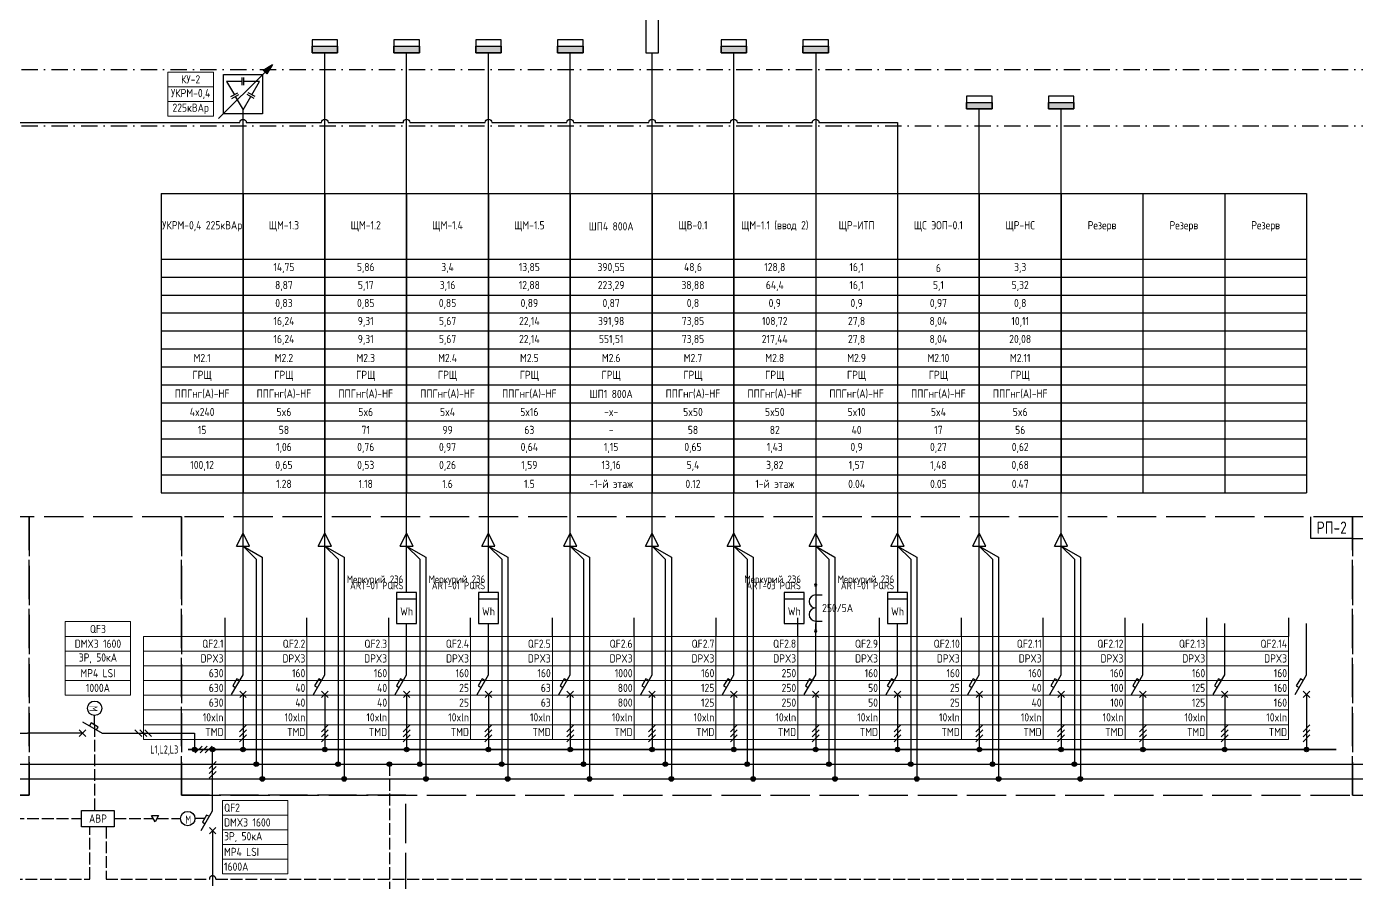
# Model space of a CAD drawing. Header units: millimetres. Extents: x -1221 to 2392, y 143 to 1021.
# Drawn here: x 1015.6 to 1422, y 475.7 to 737.4 of the extents above; entities that cross this region are included whole.
import ezdxf
from ezdxf.enums import TextEntityAlignment as Align

# ---------------------------------------------------------------- set-up
doc = ezdxf.new("R2010")
doc.units = ezdxf.units.MM
doc.header["$MEASUREMENT"] = 0
doc.linetypes.add('ACAD_ISO02W100', pattern=[15, 12, -3])
doc.linetypes.add('Штрихпунктирная 5 х 2 мм', pattern=[9, 5, -2, 0, -2])
doc.layers.get('Defpoints').update_dxf_attribs({"color": 6})
doc.layers.add('_txt', color=7, linetype='Continuous', lineweight=40)
doc.layers.add('EL_Схема', color=7, linetype='Continuous', lineweight=15)
for name, color, linetype in [('ACM 0.05mm', 1, 'Continuous'), ('ACM 0.35mm', 5, 'Continuous'), ('ACM Text', 7, 'Continuous'), ('EM_Противопожарные устройства', 1, 'Continuous'), ('EM_Схема L', 7, 'Continuous'), ('EM_Схема N', 4, 'Continuous'), ('EM_Схема PE', 4, 'Continuous'), ('EM_Щиты', 7, 'Continuous')]:
    doc.layers.add(name, color=color, linetype=linetype)
doc.styles.add('EOM', font='isocpeur.ttf', dxfattribs={"width": 0.85})
doc.styles.add('IKEA_TEXT_STYLE_1', font='simplex.shx', dxfattribs={"width": 0.65})
doc.styles.add('Надписи', font='isocpeur.ttf', dxfattribs={"width": 0.85})

# ---------------------------------------------------------------- blocks, each defined once
blk = doc.blocks.new('*U15')
at = {"ltscale": 100}
for points in [[(0, -0.75), (1775.89, -0.75)], [(0, -5.25), (1775.89, -5.25)]]:
    blk.add_lwpolyline(points, dxfattribs=at)
blk = doc.blocks.new('*T13')
at = {"layer": 'Defpoints', "color": 8, "linetype": 'ByBlock', "lineweight": 0, "transparency": 16777216}
for p, q in [((0, 0), (20, 0)), ((0, 0), (0, -22.5)), ((20, 0), (20, -22.5)), ((0, -4.5), (20, -4.5)), ((0, -9), (20, -9)), ((0, -13.5), (20, -13.5)), ((0, -18), (20, -18)), ((0, -22.5), (20, -22.5))]:
    blk.add_line(p, q, dxfattribs=at)
at = {"layer": 'ACM Text', "transparency": 16777216, "char_height": 2.5, "width": 19, "attachment_point": 4, "style": 'Надписи'}
for s, insert in [('QF2', (0.5, -2.25)), ('DMX3 1600', (0.5, -6.75)), ('3Р, 50кА', (0.5, -11.25)), ('MP4 LSI', (0.5, -15.75)), ('1600A', (0.5, -20.25))]:
    blk.add_mtext(s, dxfattribs=dict(at, insert=insert))
blk = doc.blocks.new('*U19')
at = {"linetype": 'Continuous'}
h = blk.add_hatch(color=256, dxfattribs=at)
h.dxf.hatch_style = 1
h.paths.add_polyline_path([(-3.9, 1.95), (-3.9, 0), (3.9, 0), (3.9, 1.95)])
for points in [[(-3.9, 0), (3.9, 0), (3.9, 3.9), (-3.9, 3.9)], [(-3.9, 1.95), (3.9, 1.95), (3.9, 0), (-3.9, 0)]]:
    blk.add_lwpolyline(points, close=True, dxfattribs=at)
blk = doc.blocks.new('Точка присоединения')
h = blk.add_hatch(color=256)
h.dxf.hatch_style = 1
edge = h.paths.add_edge_path()
edge.add_arc((0, 0), 0.7, 0, 360)
blk.add_circle((0, 0), 0.7)
blk = doc.blocks.new('*T20')
at = {"layer": 'Defpoints', "color": 8, "linetype": 'ByBlock', "lineweight": 0, "transparency": 16777216}
for p, q in [((0, 0), (350, 0)), ((0, 0), (0, -31.5)), ((25, 0), (25, -31.5)), ((50, 0), (50, -31.5)), ((75, 0), (75, -31.5)), ((100, 0), (100, -31.5)), ((125, 0), (125, -31.5)), ((150, 0), (150, -31.5)), ((175, 0), (175, -31.5)), ((200, 0), (200, -31.5)), ((225, 0), (225, -31.5)), ((250, 0), (250, -31.5)), ((275, 0), (275, -31.5)), ((300, 0), (300, -31.5)), ((325, 0), (325, -31.5)), ((350, 0), (350, -31.5)), ((0, -4.5), (350, -4.5)), ((0, -9), (350, -9)), ((0, -13.5), (350, -13.5)), ((0, -18), (350, -18)), ((0, -22.5), (350, -22.5)), ((0, -27), (350, -27)), ((0, -31.5), (350, -31.5))]:
    blk.add_line(p, q, dxfattribs=at)
at = {"layer": 'ACM Text', "transparency": 16777216, "char_height": 2.5, "width": 24, "attachment_point": 6, "style": 'Надписи'}
for s, insert in [('{\\fISOCPEUR|b0|i0|c0;QF2.1', (24.5, -2.25)), ('{\\fISOCPEUR|b0|i0|c0;QF2.2', (49.5, -2.25)), ('{\\fISOCPEUR|b0|i0|c0;QF2.3', (74.5, -2.25)), ('{\\fISOCPEUR|b0|i0|c0;QF2.4', (99.5, -2.25)), ('{\\fISOCPEUR|b0|i0|c0;QF2.5', (124.5, -2.25)), ('{\\fISOCPEUR|b0|i0|c0;QF2.6', (149.5, -2.25)), ('{\\fISOCPEUR|b0|i0|c0;QF2.7', (174.5, -2.25)), ('{\\fISOCPEUR|b0|i0|c0;QF2.8', (199.5, -2.25)), ('{\\fISOCPEUR|b0|i0|c0;QF2.9', (224.5, -2.25)), ('{\\fISOCPEUR|b0|i0|c0;QF2.10', (249.5, -2.25)), ('{\\fISOCPEUR|b0|i0|c0;QF2.11', (274.5, -2.25)), ('{\\fISOCPEUR|b0|i0|c0;QF2.12', (299.5, -2.25)), ('{\\fISOCPEUR|b0|i0|c0;QF2.13', (324.5, -2.25)), ('{\\fISOCPEUR|b0|i0|c0;QF2.14', (349.5, -2.25)), ('{\\fISOCPEUR|b0|i0|c0;DPX3', (24.5, -6.75)), ('{\\fISOCPEUR|b0|i0|c0;DPX3', (49.5, -6.75)), ('{\\fISOCPEUR|b0|i0|c0;DPX3', (74.5, -6.75)), ('{\\fISOCPEUR|b0|i0|c0;DPX3', (99.5, -6.75)), ('{\\fISOCPEUR|b0|i0|c0;DPX3', (124.5, -6.75)), ('{\\fISOCPEUR|b0|i0|c0;DPX3', (149.5, -6.75)), ('{\\fISOCPEUR|b0|i0|c0;DPX3', (174.5, -6.75)), ('{\\fISOCPEUR|b0|i0|c0;DPX3', (199.5, -6.75)), ('{\\fISOCPEUR|b0|i0|c0;DPX3', (224.5, -6.75)), ('{\\fISOCPEUR|b0|i0|c0;DPX3', (249.5, -6.75)), ('{\\fISOCPEUR|b0|i0|c0;DPX3', (274.5, -6.75)), ('{\\fISOCPEUR|b0|i0|c0;DPX3', (299.5, -6.75)), ('{\\fISOCPEUR|b0|i0|c0;DPX3', (324.5, -6.75)), ('{\\fISOCPEUR|b0|i0|c0;DPX3', (349.5, -6.75)), ('{\\fISOCPEUR|b0|i0|c0;630', (24.5, -11.25)), ('{\\fISOCPEUR|b0|i0|c0;160', (49.5, -11.25)), ('{\\fISOCPEUR|b0|i0|c0;160', (74.5, -11.25)), ('{\\fISOCPEUR|b0|i0|c0;160', (99.5, -11.25)), ('{\\fISOCPEUR|b0|i0|c0;160', (124.5, -11.25)), ('{\\fISOCPEUR|b0|i0|c0;1000', (149.5, -11.25)), ('{\\fISOCPEUR|b0|i0|c0;160', (174.5, -11.25)), ('{\\fISOCPEUR|b0|i0|c0;250', (199.5, -11.25)), ('{\\fISOCPEUR|b0|i0|c0;160', (224.5, -11.25)), ('{\\fISOCPEUR|b0|i0|c0;160', (249.5, -11.25)), ('{\\fISOCPEUR|b0|i0|c0;160', (274.5, -11.25)), ('{\\fISOCPEUR|b0|i0|c0;160', (299.5, -11.25)), ('{\\fISOCPEUR|b0|i0|c0;160', (324.5, -11.25)), ('{\\fISOCPEUR|b0|i0|c0;160', (349.5, -11.25)), ('{\\fISOCPEUR|b0|i0|c0;630', (24.5, -15.75)), ('{\\fISOCPEUR|b0|i0|c0;40', (49.5, -15.75)), ('{\\fISOCPEUR|b0|i0|c0;40', (74.5, -15.75)), ('{\\fISOCPEUR|b0|i0|c0;25', (99.5, -15.75)), ('{\\fISOCPEUR|b0|i0|c0;63', (124.5, -15.75)), ('{\\fISOCPEUR|b0|i0|c0;800', (149.5, -15.75)), ('{\\fISOCPEUR|b0|i0|c0;125', (174.5, -15.75)), ('{\\fISOCPEUR|b0|i0|c0;250', (199.5, -15.75)), ('{\\fISOCPEUR|b0|i0|c0;50', (224.5, -15.75)), ('{\\fISOCPEUR|b0|i0|c0;25', (249.5, -15.75)), ('{\\fISOCPEUR|b0|i0|c0;40', (274.5, -15.75)), ('{\\fISOCPEUR|b0|i0|c0;100', (299.5, -15.75)), ('{\\fISOCPEUR|b0|i0|c0;125', (324.5, -15.75)), ('{\\fISOCPEUR|b0|i0|c0;160', (349.5, -15.75)), ('{\\fISOCPEUR|b0|i0|c0;630', (24.5, -20.25)), ('{\\fISOCPEUR|b0|i0|c0;40', (49.5, -20.25)), ('{\\fISOCPEUR|b0|i0|c0;40', (74.5, -20.25)), ('{\\fISOCPEUR|b0|i0|c0;25', (99.5, -20.25)), ('{\\fISOCPEUR|b0|i0|c0;63', (124.5, -20.25)), ('{\\fISOCPEUR|b0|i0|c0;800', (149.5, -20.25)), ('{\\fISOCPEUR|b0|i0|c0;125', (174.5, -20.25)), ('{\\fISOCPEUR|b0|i0|c0;250', (199.5, -20.25)), ('{\\fISOCPEUR|b0|i0|c0;50', (224.5, -20.25)), ('{\\fISOCPEUR|b0|i0|c0;25', (249.5, -20.25)), ('{\\fISOCPEUR|b0|i0|c0;40', (274.5, -20.25)), ('{\\fISOCPEUR|b0|i0|c0;100', (299.5, -20.25)), ('{\\fISOCPEUR|b0|i0|c0;125', (324.5, -20.25)), ('{\\fISOCPEUR|b0|i0|c0;160', (349.5, -20.25)), ('{\\fISOCPEUR|b0|i0|c0;10xln', (24.5, -24.75)), ('{\\fISOCPEUR|b0|i0|c0;10xln', (49.5, -24.75)), ('{\\fISOCPEUR|b0|i0|c0;10xln', (74.5, -24.75)), ('{\\fISOCPEUR|b0|i0|c0;10xln', (99.5, -24.75)), ('{\\fISOCPEUR|b0|i0|c0;10xln', (124.5, -24.75)), ('{\\fISOCPEUR|b0|i0|c0;10xln', (149.5, -24.75)), ('{\\fISOCPEUR|b0|i0|c0;10xln', (174.5, -24.75)), ('{\\fISOCPEUR|b0|i0|c0;10xln', (199.5, -24.75)), ('{\\fISOCPEUR|b0|i0|c0;10xln', (224.5, -24.75)), ('{\\fISOCPEUR|b0|i0|c0;10xln', (249.5, -24.75)), ('{\\fISOCPEUR|b0|i0|c0;10xln', (274.5, -24.75)), ('{\\fISOCPEUR|b0|i0|c0;10xln', (299.5, -24.75)), ('{\\fISOCPEUR|b0|i0|c0;10xln', (324.5, -24.75)), ('{\\fISOCPEUR|b0|i0|c0;10xln', (349.5, -24.75)), ('{\\fISOCPEUR|b0|i0|c0;TMD', (24.5, -29.25)), ('{\\fISOCPEUR|b0|i0|c0;TMD', (49.5, -29.25)), ('{\\fISOCPEUR|b0|i0|c0;TMD', (74.5, -29.25)), ('{\\fISOCPEUR|b0|i0|c0;TMD', (99.5, -29.25)), ('{\\fISOCPEUR|b0|i0|c0;TMD', (124.5, -29.25)), ('{\\fISOCPEUR|b0|i0|c0;TMD', (149.5, -29.25)), ('{\\fISOCPEUR|b0|i0|c0;TMD', (174.5, -29.25)), ('{\\fISOCPEUR|b0|i0|c0;TMD', (199.5, -29.25)), ('{\\fISOCPEUR|b0|i0|c0;TMD', (224.5, -29.25)), ('{\\fISOCPEUR|b0|i0|c0;TMD', (249.5, -29.25)), ('{\\fISOCPEUR|b0|i0|c0;TMD', (274.5, -29.25)), ('{\\fISOCPEUR|b0|i0|c0;TMD', (299.5, -29.25)), ('{\\fISOCPEUR|b0|i0|c0;TMD', (324.5, -29.25)), ('{\\fISOCPEUR|b0|i0|c0;TMD', (349.5, -29.25))]:
    blk.add_mtext(s, dxfattribs=dict(at, insert=insert))
blk = doc.blocks.new('*U25')
for p, q in [((-2, -4), (0, 0)), ((-2, -4), (0, 0)), ((2, -4), (0, 0)), ((2, -4), (0, 0)), ((-2, -4), (2, -4)), ((-2, -4), (2, -4))]:
    blk.add_line(p, q)
at = {"layer": 'EM_Схема N', "ltscale": 2}
for p, q in [((4.05, -7.98), (0, -4)), ((4.05, -7.98), (4.05, -27.58)), ((4.05, -27.58), (4.05, -66.14)), ((4.05, -66.14), (4.05, -70.64))]:
    blk.add_line(p, q, dxfattribs=at)
at = {"layer": 'EM_Схема PE'}
for p, q in [((0, -4), (5.9, -7.34)), ((5.9, -7.34), (5.9, -75.14))]:
    blk.add_line(p, q, dxfattribs=at)
for p in [(4.05, -70.64), (5.9, -75.14)]:
    blk.add_blockref('Точка присоединения', p)
blk = doc.blocks.new('*U23')
h = blk.add_hatch(color=256)
h.dxf.hatch_style = 1
edge = h.paths.add_edge_path()
edge.add_arc((0, 0), 0.7, 0, 360)
for p, q in [((0, 22.87), (0, 38.55)), ((-3.48, 16.86), (0, 22.87)), ((-1.87, 21.64), (-3.12, 19.47)), ((-1, 21.14), (-1.87, 21.64)), ((-3.12, 19.47), (-2.25, 18.97)), ((1, 17.87), (-1, 15.87)), ((-1, 17.87), (1, 15.87)), ((0, 16.87), (0, 0))]:
    blk.add_line(p, q)
for points in [[(-1.06, 5.39), (1.06, 7.51)], [(-1.06, 3.89), (1.06, 6.01)], [(-1.06, 2.39), (1.06, 4.51)]]:
    blk.add_lwpolyline(points)
blk.add_circle((0, 0), 0.7)
at = {"layer": 'Defpoints', "color": 2}
blk.add_lwpolyline([(-5.45, 34.59), (-5.45, 40.26)], dxfattribs=at)
blk = doc.blocks.new('*U26')
at = {"ltscale": 100, "const_width": 0.5}
blk.add_lwpolyline([(0, -0.75), (350.89, -0.75)], dxfattribs=at)
at = {"layer": 'ACM 0.35mm'}
for points in [[(4.32, 0.31), (2.19, -1.81)], [(5.82, 0.31), (3.69, -1.81)], [(7.32, 0.31), (5.19, -1.81)]]:
    blk.add_lwpolyline(points, dxfattribs=at)
blk = doc.blocks.new('*U30')
for p, q in [((0, -18.8), (0, 0)), ((-3.48, -24.81), (0, -18.8)), ((-1.87, -20.03), (-3.12, -22.2)), ((-1, -20.53), (-1.87, -20.03)), ((-3.12, -22.2), (-2.25, -22.7)), ((1, -23.8), (-1, -25.8)), ((-1, -23.8), (1, -25.8)), ((0, -24.8), (0, -41.67))]:
    blk.add_line(p, q)
for points in [[(-1.06, -5.81), (1.06, -3.69)], [(-1.06, -7.31), (1.06, -5.19)], [(-1.06, -8.81), (1.06, -6.69)], [(-2.49, -21.11), (-5.4, -21.11)]]:
    blk.add_lwpolyline(points)
blk.add_circle((-7.6, -21.11), 2.2)
at = {"layer": 'ACM Text', "insert": (-7.45, -21.46), "char_height": 2.5, "width": 4.8016, "attachment_point": 5, "style": 'IKEA_TEXT_STYLE_1'}
blk.add_mtext('М', dxfattribs=at)
blk = doc.blocks.new('*T39')
at = {"layer": 'Defpoints', "color": 8, "linetype": 'ByBlock', "lineweight": 0, "transparency": 16777216}
for p, q in [((0, 0), (20, 0)), ((0, 0), (0, -22.5)), ((20, 0), (20, -22.5)), ((0, -4.5), (20, -4.5)), ((0, -9), (20, -9)), ((0, -13.5), (20, -13.5)), ((0, -18), (20, -18)), ((0, -22.5), (20, -22.5))]:
    blk.add_line(p, q, dxfattribs=at)
at = {"layer": 'ACM Text', "transparency": 16777216, "char_height": 2.5, "width": 19, "attachment_point": 5, "style": 'Надписи'}
for s, insert in [('QF3', (10, -2.25)), ('DMX3 1600', (10, -6.75)), ('3Р, 50кА', (10, -11.25)), ('MP4 LSI', (10, -15.75)), ('1000A', (10, -20.25))]:
    blk.add_mtext(s, dxfattribs=dict(at, insert=insert))
blk = doc.blocks.new('*T114')
at = {"layer": 'Defpoints', "color": 8, "linetype": 'ByBlock', "lineweight": 0, "transparency": 16777216}
for p, q in [((0, 0), (14, 0)), ((0, 0), (0, -13.5)), ((14, 0), (14, -13.5)), ((0, -4.5), (14, -4.5)), ((0, -9), (14, -9)), ((0, -13.5), (14, -13.5))]:
    blk.add_line(p, q, dxfattribs=at)
at = {"layer": 'ACM Text', "transparency": 16777216, "char_height": 2.5, "width": 13, "attachment_point": 5, "style": 'Надписи'}
for s, insert in [('КУ-2', (7, -2.25)), ('УКРМ-0,4', (7, -6.75)), ('225кВAр', (7, -11.25))]:
    blk.add_mtext(s, dxfattribs=dict(at, insert=insert))
blk = doc.blocks.new('*U6')
for p, q in [((0, 7), (0, -7)), ((0, 4), (2, 4)), ((0, -4), (2, -4))]:
    blk.add_line(p, q)
for centre, radius, start, end in [((0, 7), 0.363, 0, 180), ((0, 7), 0.363, 180, 0), ((0, 2), 2, 90, 270), ((0, -2), 2, 90, 270), ((0, -7), 0.363, 0, 180), ((0, -7), 0.363, 180, 0)]:
    blk.add_arc(centre, radius, start, end)
blk = doc.blocks.new('*T284')
at = {"layer": 'ACM Text', "color": 2, "linetype": 'ByBlock', "lineweight": -2, "transparency": 16777216}
for p, q in [((0, 0), (350, 0)), ((0, 0), (0, -91.5)), ((25, 0), (25, -91.5)), ((50, 0), (50, -91.5)), ((75, 0), (75, -91.5)), ((100, 0), (100, -91.5)), ((125, 0), (125, -91.5)), ((150, 0), (150, -91.5)), ((175, 0), (175, -91.5)), ((200, 0), (200, -91.5)), ((225, 0), (225, -91.5)), ((250, 0), (250, -91.5)), ((275, 0), (275, -91.5)), ((300, 0), (300, -91.5)), ((325, 0), (325, -91.5)), ((350, 0), (350, -91.5)), ((0, -20), (350, -20)), ((0, -25.5), (350, -25.5)), ((0, -31), (350, -31)), ((0, -36.5), (350, -36.5)), ((0, -42), (350, -42)), ((0, -47.5), (350, -47.5)), ((0, -53), (350, -53)), ((0, -58.5), (350, -58.5)), ((0, -64), (350, -64)), ((0, -69.5), (350, -69.5)), ((0, -75), (350, -75)), ((0, -80.5), (350, -80.5)), ((0, -86), (350, -86)), ((0, -91.5), (350, -91.5))]:
    blk.add_line(p, q, dxfattribs=at)
at = {"layer": 'ACM Text', "transparency": 16777216, "char_height": 2.5, "width": 24.88, "attachment_point": 5, "style": 'Надписи'}
for s, insert in [('{\\fISOCPEUR|b0|i0|c0;УКРМ-0,4 225кВАр', (12.5, -10)), ('{\\fISOCPEUR|b0|i0|c0;ЩМ-1.3', (37.5, -10)), ('{\\fISOCPEUR|b0|i0|c0;ЩМ-1.2', (62.5, -10)), ('{\\fISOCPEUR|b0|i0|c0;ЩМ-1.4', (87.5, -10)), ('{\\fISOCPEUR|b0|i0|c0;ЩМ-1.5', (112.5, -10)), ('ШП4 800А', (137.5, -10)), ('{\\fISOCPEUR|b0|i0|c0;ЩВ-0.1', (162.5, -10)), ('{\\fISOCPEUR|b0|i0|c0;ЩМ-1.1 (ввод 2)', (187.5, -10)), ('{\\fISOCPEUR|b0|i0|c0;ЩР-ИТП', (212.5, -10)), ('{\\fISOCPEUR|b0|i0|c0;ЩС ЭОП-0.1', (237.5, -10)), ('ЩР-НС', (262.5, -10)), ('{\\fISOCPEUR|b0|i0|c0;Резерв', (287.5, -10)), ('{\\fISOCPEUR|b0|i0|c0;Резерв', (312.5, -10)), ('{\\fISOCPEUR|b0|i0|c0;Резерв', (337.5, -10)), ('{\\fISOCPEUR|b0|i0|c0; ', (12.5, -22.75)), ('{\\fISOCPEUR|b0|i0|c0;14,75', (37.5, -22.75)), ('{\\fISOCPEUR|b0|i0|c0;5,86', (62.5, -22.75)), ('{\\fISOCPEUR|b0|i0|c0;3,4', (87.5, -22.75)), ('{\\fISOCPEUR|b0|i0|c0;13,85', (112.5, -22.75)), ('{\\fISOCPEUR|b0|i0|c0;390,55', (137.5, -22.75)), ('{\\fISOCPEUR|b0|i0|c0;48,6', (162.5, -22.75)), ('{\\fISOCPEUR|b0|i0|c0;128,8', (187.5, -22.75)), ('16,1', (212.5, -22.75)), ('{\\fISOCPEUR|b0|i0|c0;6', (237.5, -22.75)), ('{\\fISOCPEUR|b0|i0|c0;3,3', (262.5, -22.75)), ('{\\fISOCPEUR|b0|i0|c0; ', (287.5, -22.75)), ('{\\fISOCPEUR|b0|i0|c0; ', (312.5, -22.75)), ('{\\fISOCPEUR|b0|i0|c0; ', (337.5, -22.75)), ('{\\fISOCPEUR|b0|i0|c0; ', (12.5, -28.25)), ('{\\fISOCPEUR|b0|i0|c0;8,87', (37.5, -28.25)), ('{\\fISOCPEUR|b0|i0|c0;5,17', (62.5, -28.25)), ('{\\fISOCPEUR|b0|i0|c0;3,16', (87.5, -28.25)), ('{\\fISOCPEUR|b0|i0|c0;12,88', (112.5, -28.25)), ('{\\fISOCPEUR|b0|i0|c0;223,29', (137.5, -28.25)), ('{\\fISOCPEUR|b0|i0|c0;38,88', (162.5, -28.25)), ('{\\fISOCPEUR|b0|i0|c0;64,4', (187.5, -28.25)), ('16,1', (212.5, -28.25)), ('{\\fISOCPEUR|b0|i0|c0;5,1', (237.5, -28.25)), ('{\\fISOCPEUR|b0|i0|c0;5,32', (262.5, -28.25)), ('{\\fISOCPEUR|b0|i0|c0; ', (287.5, -28.25)), ('{\\fISOCPEUR|b0|i0|c0; ', (312.5, -28.25)), ('{\\fISOCPEUR|b0|i0|c0; ', (337.5, -28.25)), ('{\\fISOCPEUR|b0|i0|c0;0,83', (37.5, -33.75)), ('{\\fISOCPEUR|b0|i0|c0;0,85', (62.5, -33.75)), ('{\\fISOCPEUR|b0|i0|c0;0,85', (87.5, -33.75)), ('{\\fISOCPEUR|b0|i0|c0;0,89', (112.5, -33.75)), ('{\\fISOCPEUR|b0|i0|c0;0,87', (137.5, -33.75)), ('{\\fISOCPEUR|b0|i0|c0;0,8', (162.5, -33.75)), ('{\\fISOCPEUR|b0|i0|c0;0,9', (187.5, -33.75)), ('{\\fISOCPEUR|b0|i0|c0;0,9', (212.5, -33.75)), ('{\\fISOCPEUR|b0|i0|c0;0,97', (237.5, -33.75)), ('{\\fISOCPEUR|b0|i0|c0;0,8', (262.5, -33.75)), ('{\\fISOCPEUR|b0|i0|c0; ', (12.5, -33.75)), ('{\\fISOCPEUR|b0|i0|c0; ', (287.5, -33.75)), ('{\\fISOCPEUR|b0|i0|c0; ', (312.5, -33.75)), ('{\\fISOCPEUR|b0|i0|c0; ', (337.5, -33.75)), ('{\\fISOCPEUR|b0|i0|c0; ', (12.5, -39.25)), ('{\\fISOCPEUR|b0|i0|c0;16,24', (37.5, -39.25)), ('{\\fISOCPEUR|b0|i0|c0;9,31', (62.5, -39.25)), ('{\\fISOCPEUR|b0|i0|c0;5,67', (87.5, -39.25)), ('{\\fISOCPEUR|b0|i0|c0;22,14', (112.5, -39.25)), ('{\\fISOCPEUR|b0|i0|c0;391,98', (137.5, -39.25)), ('{\\fISOCPEUR|b0|i0|c0;73,85', (162.5, -39.25)), ('{\\fISOCPEUR|b0|i0|c0;108,72', (187.5, -39.25)), ('27,8', (212.5, -39.25)), ('{\\fISOCPEUR|b0|i0|c0;8,04', (237.5, -39.25)), ('{\\fISOCPEUR|b0|i0|c0;10,11', (262.5, -39.25)), ('{\\fISOCPEUR|b0|i0|c0; ', (287.5, -39.25)), ('{\\fISOCPEUR|b0|i0|c0; ', (312.5, -39.25)), ('{\\fISOCPEUR|b0|i0|c0; ', (337.5, -39.25)), ('{\\fISOCPEUR|b0|i0|c0;16,24', (37.5, -44.75)), ('{\\fISOCPEUR|b0|i0|c0;9,31', (62.5, -44.75)), ('{\\fISOCPEUR|b0|i0|c0;5,67', (87.5, -44.75)), ('{\\fISOCPEUR|b0|i0|c0;22,14', (112.5, -44.75)), ('{\\fISOCPEUR|b0|i0|c0;551,51', (137.5, -44.75)), ('{\\fISOCPEUR|b0|i0|c0;73,85', (162.5, -44.75)), ('{\\fISOCPEUR|b0|i0|c0;217,44', (187.5, -44.75)), ('27,8', (212.5, -44.75)), ('{\\fISOCPEUR|b0|i0|c0;8,04', (237.5, -44.75)), ('{\\fISOCPEUR|b0|i0|c0;20,08', (262.5, -44.75)), ('{\\fISOCPEUR|b0|i0|c0; ', (12.5, -44.75)), ('{\\fISOCPEUR|b0|i0|c0; ', (287.5, -44.75)), ('{\\fISOCPEUR|b0|i0|c0; ', (312.5, -44.75)), ('{\\fISOCPEUR|b0|i0|c0; ', (337.5, -44.75)), ('{\\fISOCPEUR|b0|i0|c0;М2.1', (12.5, -50.25)), ('{\\fISOCPEUR|b0|i0|c0;М2.2', (37.5, -50.25)), ('{\\fISOCPEUR|b0|i0|c0;М2.3', (62.5, -50.25)), ('{\\fISOCPEUR|b0|i0|c0;М2.4', (87.5, -50.25)), ('{\\fISOCPEUR|b0|i0|c0;М2.5', (112.5, -50.25)), ('{\\fISOCPEUR|b0|i0|c0;М2.6', (137.5, -50.25)), ('{\\fISOCPEUR|b0|i0|c0;М2.7', (162.5, -50.25)), ('{\\fISOCPEUR|b0|i0|c0;М2.8', (187.5, -50.25)), ('{\\fISOCPEUR|b0|i0|c204|p34;М2.9', (212.5, -50.25)), ('{\\fISOCPEUR|b0|i0|c0;М2.10', (237.5, -50.25)), ('{\\fISOCPEUR|b0|i0|c0;М2.11', (262.5, -50.25)), ('{\\fISOCPEUR|b0|i0|c0; ', (287.5, -50.25)), ('{\\fISOCPEUR|b0|i0|c0; ', (312.5, -50.25)), ('{\\fISOCPEUR|b0|i0|c0; ', (337.5, -50.25)), ('{\\fISOCPEUR|b0|i0|c0;ГРЩ', (12.5, -55.75)), ('{\\fISOCPEUR|b0|i0|c0;ГРЩ', (37.5, -55.75)), ('{\\fISOCPEUR|b0|i0|c0;ГРЩ', (62.5, -55.75)), ('{\\fISOCPEUR|b0|i0|c0;ГРЩ', (87.5, -55.75)), ('{\\fISOCPEUR|b0|i0|c0;ГРЩ', (112.5, -55.75)), ('{\\fISOCPEUR|b0|i0|c0;ГРЩ', (137.5, -55.75)), ('{\\fISOCPEUR|b0|i0|c0;ГРЩ', (162.5, -55.75)), ('{\\fISOCPEUR|b0|i0|c0;ГРЩ', (187.5, -55.75)), ('{\\fISOCPEUR|b0|i0|c0;ГРЩ', (212.5, -55.75)), ('{\\fISOCPEUR|b0|i0|c0;ГРЩ', (237.5, -55.75)), ('{\\fISOCPEUR|b0|i0|c0;ГРЩ', (262.5, -55.75)), ('{\\fISOCPEUR|b0|i0|c0; ', (287.5, -55.75)), ('{\\fISOCPEUR|b0|i0|c0; ', (312.5, -55.75)), ('{\\fISOCPEUR|b0|i0|c0; ', (337.5, -55.75)), ('{\\fISOCPEUR|b0|i0|c0;ППГнг(А)-HF', (12.5, -61.25)), ('{\\fISOCPEUR|b0|i0|c0;ППГнг(А)-HF', (37.5, -61.25)), ('{\\fISOCPEUR|b0|i0|c0;ППГнг(А)-HF', (62.5, -61.25)), ('{\\fISOCPEUR|b0|i0|c0;ППГнг(А)-HF', (87.5, -61.25)), ('{\\fISOCPEUR|b0|i0|c0;ППГнг(А)-HF', (112.5, -61.25)), ('{\\fISOCPEUR|b0|i0|c0;ШП1 800А', (137.5, -61.25)), ('{\\fISOCPEUR|b0|i0|c0;ППГнг(А)-HF', (162.5, -61.25)), ('{\\fISOCPEUR|b0|i0|c0;ППГнг(А)-HF', (187.5, -61.25)), ('{\\fISOCPEUR|b0|i0|c0;ППГнг(А)-HF', (212.5, -61.25)), ('{\\fISOCPEUR|b0|i0|c0;ППГнг(А)-HF', (237.5, -61.25)), ('{\\fISOCPEUR|b0|i0|c0;ППГнг(А)-HF', (262.5, -61.25)), ('{\\fISOCPEUR|b0|i0|c0; ', (287.5, -61.25)), ('{\\fISOCPEUR|b0|i0|c0; ', (312.5, -61.25)), ('{\\fISOCPEUR|b0|i0|c0; ', (337.5, -61.25)), ('{\\fISOCPEUR|b0|i0|c0;4x240', (12.5, -66.75)), ('{\\fISOCPEUR|b0|i0|c0;5x6', (37.5, -66.75)), ('{\\fISOCPEUR|b0|i0|c0;5x6', (62.5, -66.75)), ('{\\fISOCPEUR|b0|i0|c0;5x4', (87.5, -66.75)), ('{\\fISOCPEUR|b0|i0|c0;5x16', (112.5, -66.75)), ('{\\fISOCPEUR|b0|i0|c0;-x-', (137.5, -66.75)), ('{\\fISOCPEUR|b0|i0|c0;5x50', (162.5, -66.75)), ('{\\fISOCPEUR|b0|i0|c0;5x50', (187.5, -66.75)), ('{\\fISOCPEUR|b0|i0|c0;5x10', (212.5, -66.75)), ('{\\fISOCPEUR|b0|i0|c0;5x4', (237.5, -66.75)), ('{\\fISOCPEUR|b0|i0|c0;5x6', (262.5, -66.75)), ('{\\fISOCPEUR|b0|i0|c0; ', (287.5, -66.75)), ('{\\fISOCPEUR|b0|i0|c0; ', (312.5, -66.75)), ('{\\fISOCPEUR|b0|i0|c0; ', (337.5, -66.75)), ('{\\fISOCPEUR|b0|i0|c0;15', (12.5, -72.25)), ('{\\fISOCPEUR|b0|i0|c0;58', (37.5, -72.25)), ('{\\fISOCPEUR|b0|i0|c0;71', (62.5, -72.25)), ('{\\fISOCPEUR|b0|i0|c0;99', (87.5, -72.25)), ('{\\fISOCPEUR|b0|i0|c0;63', (112.5, -72.25)), ('{\\fISOCPEUR|b0|i0|c0;-', (137.5, -72.25)), ('{\\fISOCPEUR|b0|i0|c0;58', (162.5, -72.25)), ('{\\fISOCPEUR|b0|i0|c0;82', (187.5, -72.25)), ('{\\fISOCPEUR|b0|i0|c0;40', (212.5, -72.25)), ('{\\fISOCPEUR|b0|i0|c0;17', (237.5, -72.25)), ('{\\fISOCPEUR|b0|i0|c0;56', (262.5, -72.25)), ('{\\fISOCPEUR|b0|i0|c0; ', (287.5, -72.25)), ('{\\fISOCPEUR|b0|i0|c0; ', (312.5, -72.25)), ('{\\fISOCPEUR|b0|i0|c0; ', (337.5, -72.25)), ('{\\fISOCPEUR|b0|i0|c0;1,06', (37.5, -77.75)), ('{\\fISOCPEUR|b0|i0|c0;0,76', (62.5, -77.75)), ('{\\fISOCPEUR|b0|i0|c0;0,97', (87.5, -77.75)), ('{\\fISOCPEUR|b0|i0|c0;0,64', (112.5, -77.75)), ('{\\fISOCPEUR|b0|i0|c0;1,15', (137.5, -77.75)), ('{\\fISOCPEUR|b0|i0|c0;0,65', (162.5, -77.75)), ('{\\fISOCPEUR|b0|i0|c0;1,43', (187.5, -77.75)), ('{\\fISOCPEUR|b0|i0|c0;0,9', (212.5, -77.75)), ('{\\fISOCPEUR|b0|i0|c0;0,27', (237.5, -77.75)), ('{\\fISOCPEUR|b0|i0|c0;0,62', (262.5, -77.75)), ('{\\fISOCPEUR|b0|i0|c0; ', (12.5, -77.75)), ('{\\fISOCPEUR|b0|i0|c0; ', (287.5, -77.75)), ('{\\fISOCPEUR|b0|i0|c0; ', (312.5, -77.75)), ('{\\fISOCPEUR|b0|i0|c0; ', (337.5, -77.75)), ('{\\fISOCPEUR|b0|i0|c0;100,12', (12.5, -83.25)), ('{\\fISOCPEUR|b0|i0|c0;0,65', (37.5, -83.25)), ('{\\fISOCPEUR|b0|i0|c0;0,53', (62.5, -83.25)), ('{\\fISOCPEUR|b0|i0|c0;0,26', (87.5, -83.25)), ('{\\fISOCPEUR|b0|i0|c0;1,59', (112.5, -83.25)), ('{\\fISOCPEUR|b0|i0|c0;13,16', (137.5, -83.25)), ('{\\fISOCPEUR|b0|i0|c0;5,4', (162.5, -83.25)), ('{\\fISOCPEUR|b0|i0|c0;3,82', (187.5, -83.25)), ('{\\fISOCPEUR|b0|i0|c0;1,57', (212.5, -83.25)), ('{\\fISOCPEUR|b0|i0|c0;1,48', (237.5, -83.25)), ('{\\fISOCPEUR|b0|i0|c0;0,68', (262.5, -83.25)), ('{\\fISOCPEUR|b0|i0|c0; ', (287.5, -83.25)), ('{\\fISOCPEUR|b0|i0|c0; ', (312.5, -83.25)), ('{\\fISOCPEUR|b0|i0|c0; ', (337.5, -83.25)), ('{\\fISOCPEUR|b0|i0|c0; ', (12.5, -88.75)), ('{\\fISOCPEUR|b0|i0|c0;1.28', (37.5, -88.75)), ('{\\fISOCPEUR|b0|i0|c0;1.18', (62.5, -88.75)), ('{\\fISOCPEUR|b0|i0|c0;1.6', (87.5, -88.75)), ('{\\fISOCPEUR|b0|i0|c0;1.5', (112.5, -88.75)), ('{\\fISOCPEUR|b0|i0|c0;-1-й этаж', (137.5, -88.75)), ('{\\fISOCPEUR|b0|i0|c0;0.12', (162.5, -88.75)), ('{\\fISOCPEUR|b0|i0|c0;1-й этаж', (187.5, -88.75)), ('{\\fISOCPEUR|b0|i0|c0;0.04', (212.5, -88.75)), ('{\\fISOCPEUR|b0|i0|c0;0.05', (237.5, -88.75)), ('{\\fISOCPEUR|b0|i0|c0;0.47', (262.5, -88.75)), ('{\\fISOCPEUR|b0|i0|c0; ', (287.5, -88.75)), ('{\\fISOCPEUR|b0|i0|c0; ', (312.5, -88.75)), ('{\\fISOCPEUR|b0|i0|c0; ', (337.5, -88.75))]:
    blk.add_mtext(s, dxfattribs=dict(at, insert=insert))

msp = doc.modelspace()

# ---------------------------------------------------------------- hatches: boundary and pattern name
at = {"layer": 'ACM Text'}
h = msp.add_hatch(color=256, dxfattribs=at)
h.dxf.hatch_style = 1
h.paths.add_polyline_path([(1087.96, 724.06), (1090.78, 725.75), (1089.09, 722.93)])

# ---------------------------------------------------------------- linework, layer by layer
for points in [[(1106.78, 554.89), (1106.78, 729.41)], [(1131.78, 564.33), (1131.78, 729.41)], [(1156.78, 564.33), (1156.78, 729.41)], [(1181.78, 554.89), (1181.78, 729.41)], [(1206.78, 554.89), (1206.78, 729.41)], [(1231.78, 554.89), (1231.78, 729.41)], [(1256.78, 729.41), (1256.78, 554.89)], [(1306.78, 554.89), (1306.78, 712.19)], [(1331.78, 554.89), (1331.78, 712.19)], [(1010.41, 516.34), (1010.41, 521.34), (1015.88, 521.34)], [(1057.55, 521.34), (1066.99, 521.34), (1066.99, 516.34)], [(1032.44, 492.72), (1032.44, 497.72), (1042.44, 497.72), (1042.44, 492.72), (1032.44, 492.72)], [(1032.44, 492.72), (1032.44, 497.72), (1042.44, 497.72), (1042.44, 492.72), (1032.44, 492.72)]]:
    msp.add_lwpolyline(points)
msp.add_lwpolyline([(1007.41, 708.03), (1080.78, 708.05, -0.985489), (1082.78, 708.05), (1105.78, 708.05, -1), (1107.78, 708.05), (1130.78, 708.05, -1), (1132.78, 708.05), (1155.78, 708.05, -1), (1157.78, 708.05), (1180.78, 708.05, -1), (1182.78, 708.05), (1205.78, 708.05, -1), (1207.78, 708.05), (1230.78, 708.05, -1), (1232.78, 708.05), (1255.78, 708.05, -1), (1257.78, 708.05), (1281.78, 708.05), (1281.78, 708.05), (1281.78, 564.33)], format="xyb")
at = {"layer": 'ACM 0.05mm', "color": 7, "linetype": 'Штрихпунктирная 5 х 2 мм'}
for points in [[(586.41, 724.24), (2391.94, 724.24)], [(586.41, 707.02), (2391.94, 707.02)]]:
    msp.add_lwpolyline(points, dxfattribs=at)
at = {"layer": 'ACM 0.35mm', "linetype": 'ACAD_ISO02W100'}
for points in [[(543.95, 502.34), (1016.41, 502.34), (1016.41, 587.48), (543.95, 587.48)], [(1062.99, 502.34), (1420.88, 502.34), (1420.88, 587.48), (1062.99, 587.48)]]:
    msp.add_lwpolyline(points, close=True, dxfattribs=at)
msp.add_lwpolyline([(932.31, 502.34), (932.31, 367.72), (1131.51, 367.72), (1131.51, 502.34), (1131.51, 502.34), (1062.99, 502.34), (1062.99, 587.48), (1016.41, 587.48), (1016.41, 502.34), (932.31, 502.34)], dxfattribs=at)
at = {"layer": 'ACM 0.35mm'}
msp.add_lwpolyline([(1420.88, 580.86), (1408.09, 580.86), (1408.09, 587.48)], dxfattribs=at)
at = {"layer": 'ACM 0.35mm', "color": 1, "linetype": 'ACAD_ISO02W100'}
msp.add_lwpolyline([(1420.88, 587.48), (1420.88, 502.34), (1792.72, 502.34), (1792.72, 456.72), (1925.04, 456.72), (1925.04, 502.34), (2391.94, 502.34), (2391.94, 587.48), (1420.88, 587.48)], dxfattribs=at)
at = {"layer": 'ACM 0.35mm', "color": 1}
msp.add_lwpolyline([(1420.88, 580.86), (1445.88, 580.86), (1445.88, 587.48)], dxfattribs=at)
at = {"layer": 'ACM Text'}
for points in [[(1074.28, 709.25), (1088.53, 723.5)], [(1087.96, 724.06), (1090.78, 725.75), (1089.09, 722.93), (1087.96, 724.06)], [(1075.78, 710.75), (1075.78, 722.75), (1087.78, 722.75), (1087.78, 710.75), (1075.78, 710.75)], [(1076.78, 720.63), (1079.13, 716.56)], [(1081.48, 720.63), (1076.78, 720.63)], [(1081.48, 719.43), (1081.48, 721.83)], [(1082.08, 719.43), (1082.08, 721.83)], [(1084.43, 716.56), (1086.78, 720.63), (1082.08, 720.63)], [(1078.09, 715.96), (1080.16, 717.16)], [(1078.39, 715.44), (1080.46, 716.64)], [(1079.43, 716.04), (1081.78, 711.97), (1084.13, 716.04)], [(1085.16, 715.44), (1083.09, 716.64)], [(1085.46, 715.96), (1083.39, 717.16)], [(1081.78, 554.89), (1081.78, 711.97)]]:
    msp.add_lwpolyline(points, dxfattribs=at)
at = {"layer": 'EL_Схема', "color": 7, "lineweight": 30}
for points in [[(1134.82, 564.33), (1128.73, 564.33), (1128.73, 554.89), (1134.82, 554.89)], [(1159.82, 564.33), (1153.73, 564.33), (1153.73, 554.89), (1159.82, 554.89)], [(1253.28, 564.33), (1247.18, 564.33), (1247.18, 554.89), (1253.28, 554.89)], [(1284.82, 564.33), (1278.73, 564.33), (1278.73, 554.89), (1284.82, 554.89)]]:
    msp.add_lwpolyline(points, close=True, dxfattribs=at)
for points in [[(1134.82, 562.29), (1128.73, 562.29)], [(1159.82, 562.29), (1153.73, 562.29)], [(1253.28, 562.29), (1247.18, 562.29)], [(1284.82, 562.29), (1278.73, 562.29)]]:
    msp.add_lwpolyline(points, dxfattribs=at)
at = {"layer": 'EM_Противопожарные устройства', "linetype": 'ACAD_ISO02W100', "ltscale": 0.3}
for points in [[(1036.44, 523.83), (1036.44, 497.72)], [(1002.32, 495.22), (1032.44, 495.22)], [(1042.44, 495.22), (1054.34, 495.22)], [(1055.44, 495.22), (1062.69, 495.22)]]:
    msp.add_lwpolyline(points, dxfattribs=at)
at = {"layer": 'EM_Противопожарные устройства'}
msp.add_lwpolyline([(1055.99, 496.18), (1054.89, 494.27), (1053.79, 496.18), (1055.99, 496.18)], dxfattribs=at)
at = {"layer": 'EM_Противопожарные устройства', "linetype": 'ACAD_ISO02W100', "ltscale": 0.3}
for points in [[(598.17, 476.72), (990.78, 476.72, -1), (992.78, 476.72), (1034.94, 476.72), (1034.94, 492.72), (1034.94, 492.72), (1034.94, 492.72)], [(1039.94, 492.72), (1039.94, 476.72), (1071.49, 476.72, -1), (1073.49, 476.72), (1861.48, 476.72), (1861.48, 492.72)]]:
    msp.add_lwpolyline(points, format="xyb", dxfattribs=at)
at = {"layer": 'EM_Схема N', "linetype": 'ACAD_ISO02W100', "ltscale": 0.3}
msp.add_lwpolyline([(1126.51, 511.84), (1126.51, 372.72), (1075.49, 372.72), (1072.49, 369.72)], dxfattribs=at)
at = {"layer": 'EM_Щиты'}
msp.add_lwpolyline([(1204.83, 1004.28), (1204.83, 729.41), (1208.73, 729.41), (1208.73, 1004.28)], close=True, dxfattribs=at)

# ---------------------------------------------------------------- block references
for name, p in [('*T114', (1058.78, 723.5)), ('*T284', (1056.78, 686.31)), ('*U25', (1081.78, 582.48)), ('*U25', (1106.78, 582.48)), ('*U25', (1131.78, 582.48)), ('*U25', (1156.78, 582.48)), ('*U25', (1181.78, 582.48)), ('*U25', (1206.78, 582.48)), ('*U25', (1231.78, 582.48)), ('*U25', (1256.78, 582.48)), ('*U25', (1281.78, 582.48)), ('*U25', (1306.78, 582.48)), ('*U25', (1331.78, 582.48)), ('*U6', (1256.78, 559.61)), ('*T39', (1027.44, 555.43)), ('*T20', (1051.32, 550.93)), ('*U30', (1072.49, 516.34)), ('Точка присоединения', (1066.99, 516.34)), ('Точка присоединения', (1072.49, 516.34)), ('Точка присоединения', (1126.51, 511.84)), ('*T13', (1075.49, 500.78))]:
    msp.add_blockref(name, p)
at = {"rotation": 270}
msp.add_blockref('*U30', (1057.55, 521.34), dxfattribs=at)
msp.add_blockref('*U30', (1057.55, 521.34), dxfattribs=at)
at = {"layer": 'EM_Схема L'}
for p in [(1081.78, 516.34), (1106.78, 516.34), (1131.78, 516.34), (1156.78, 516.34), (1181.78, 516.34), (1206.78, 516.34), (1231.78, 516.34), (1256.78, 516.34), (1281.78, 516.34), (1306.78, 516.34), (1331.78, 516.34), (1356.78, 516.34), (1381.78, 516.34), (1406.78, 516.34)]:
    msp.add_blockref('*U23', p, dxfattribs=at)
ref = msp.add_blockref('*U26', (1064.99, 517.09), dxfattribs=at)
ref.add_attrib('ФАЗА', 'L1,L2,L3', dxfattribs={"layer": 'ACM Text', "ltscale": 100, "height": 2.5, "style": 'IKEA_TEXT_STYLE_1', "width": 0.65}).set_placement((1061.99, 516.34), align=Align.MIDDLE_RIGHT)
at = {"layer": 'EM_Схема N', "linetype": 'Continuous'}
msp.add_blockref('*U15', (611.05, 512.59), dxfattribs=at)
at = {"layer": 'EM_Щиты'}
for p in [(1106.78, 729.41), (1131.78, 729.41), (1156.78, 729.41), (1181.78, 729.41), (1231.78, 729.41), (1256.78, 729.41), (1306.78, 712.19), (1331.78, 712.19)]:
    msp.add_blockref('*U19', p, dxfattribs=at)

# ---------------------------------------------------------------- texts
at = {"layer": '_txt', "color": 7, "ltscale": 100, "char_height": 2.5, "width": 6.0928, "attachment_point": 5, "style": 'Надписи'}
for insert in [(1131.78, 558.59), (1156.78, 558.59), (1250.23, 558.59), (1281.78, 558.59)]:
    msp.add_mtext('Wh', dxfattribs=dict(at, insert=insert))
at = {"layer": 'ACM Text', "linetype": 'Continuous', "style": 'EOM', "width": 0.8}
msp.add_text('РП-2', height=3.75, dxfattribs=at).set_placement((1414.49, 584.17), align=Align.MIDDLE_CENTER)
at = {"layer": 'ACM Text', "line_spacing_factor": 0.5, "style": 'Надписи'}
for s, insert, char_height, width, attachment_point in [('Меркурий 236\\PART-01 PQRS{\\H2.66667x; }', (1130.78, 565.33), 2.3, 24.0324, 9), ('Меркурий 236\\PART-01 PQRS{\\H2.66667x; }', (1155.78, 565.33), 2.3, 24.0324, 9), ('Меркурий 236\\PART-03 PQRS{\\H2.66667x; }', (1252.28, 565.33), 2.3, 24.0324, 9), ('Меркурий 236\\PART-01 PQRS{\\H2.66667x; }', (1280.78, 565.33), 2.3, 24.0324, 9), ('250/5А', (1258.76, 559.61), 2.5, 15, 4)]:
    msp.add_mtext(s, dxfattribs=dict(at, insert=insert, char_height=char_height, width=width, attachment_point=attachment_point))
at = {"layer": 'ACM Text', "insert": (1037.44, 495.22), "char_height": 2.5, "width": 10.2767, "attachment_point": 5, "style": 'Надписи'}
msp.add_mtext('\\A1;АВР', dxfattribs=at)
msp.add_mtext('\\A1;АВР', dxfattribs=at)

doc.saveas('drawing.dxf')
